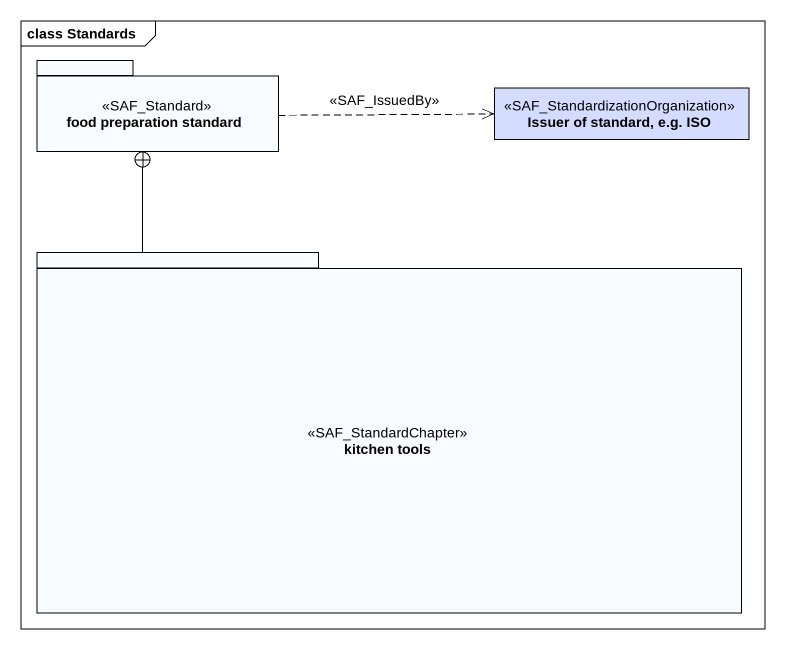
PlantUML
@startuml
mainframe class Standards
hide circle
hide empty members
package "food preparation standard" as food_preparation_standard <<SAF_Standard>> {
}
class "Issuer of standard, e.g. ISO" as Issuer_of_standard_e_g_ISO <<SAF_StandardizationOrganization>> #D4DDFF
package "kitchen tools" as kitchen_tools <<SAF_StandardChapter>> {
}
food_preparation_standard .right.> Issuer_of_standard_e_g_ISO : <<SAF_IssuedBy>>
kitchen_tools -up-+ food_preparation_standard
@enduml
